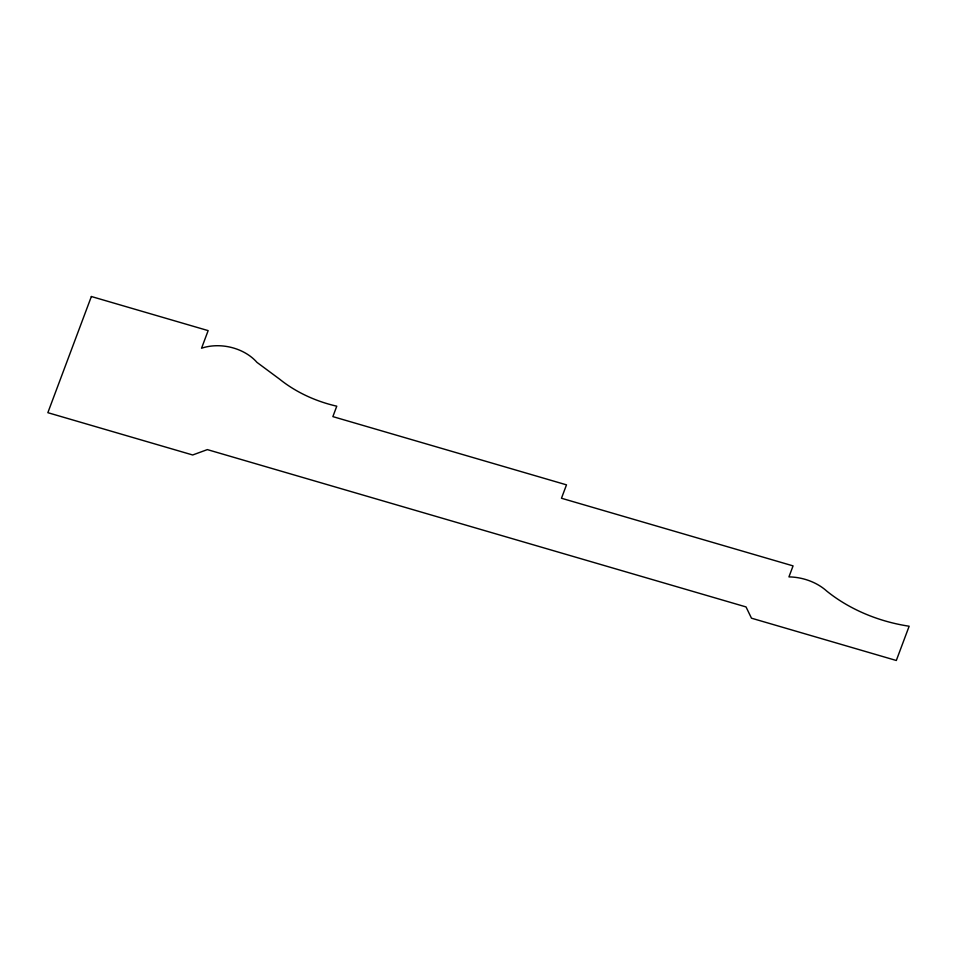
<?xml version="1.0" encoding="UTF-8"?>
<svg xmlns="http://www.w3.org/2000/svg" width="957" height="957" viewBox="0 0 957 957"><rect width="100%" height="100%" fill="white"/><g stroke="black" fill="none" stroke-linecap="round" stroke-linejoin="round"><path stroke-width="1.44" d="M91.37 296.514L47.85 412.682L192.692 454.982L207.358 449.611L746.029 606.929L751.472 618.186L896.314 660.486L909.15 626.225A136.863 101.071 11.1 0 1 826.812 591.151A45.96 33.95 11.1 0 0 788.939 576.892L793.066 565.886L561.472 498.25L566.496 484.852L332.869 416.618L336.768 406.187A113.787 84.025 11.1 0 1 279.6 379.151L256.943 362.356A42.778 31.593 11.1 0 0 201.556 348.216L208.148 330.62L91.37 296.514"/></g></svg>
